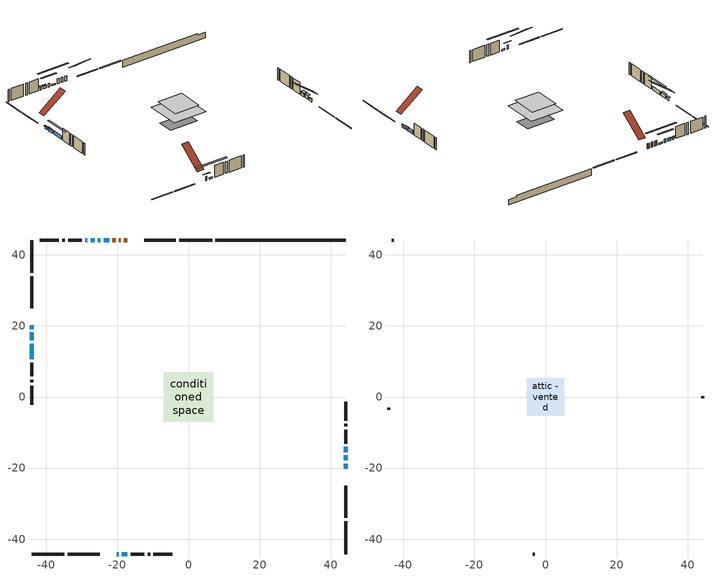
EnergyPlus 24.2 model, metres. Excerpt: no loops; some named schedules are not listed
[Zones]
conditioned space
 floor outside (Floor1 construction): -2.57,-2.57 -2.57,2.57 2.57,2.57 2.57,-2.57 z0.53
 floor adiabatic (AdiabaticFloorConstruction): -6.92,-6.92 -6.92,6.92 6.92,6.92 6.92,-6.92 z2.97
 floor foundation (Slab1 construction): -5.87,-3.28 -5.87,3.28 5.87,3.28 5.87,-3.28 z-2.19
 wall outside (RimJoist1 construction): 6.66,44.17 -2.6,44.17 / -44.17,-44.17 -34.91,-44.17 / -44.17,44.17 -44.17,34.91 / 44.17,-44.17 44.17,-34.91 z0.53:0.83
 wall outside (RimJoist2 construction): -3.53,44.17 -12.49,44.17 / -33.98,-44.17 -25.02,-44.17 / -44.17,33.98 -44.17,25.02 / 44.17,-33.98 44.17,-25.02 z0.53:0.83
 wall outside (AdiabaticWallConstruction 1): -17.27,44.17 -18.19,44.17 / -19.11,44.17 -19.59,44.17 / -20.52,44.17 -21.43,44.17 z0.53:2.56
 wall outside (AdiabaticWallConstruction): -20.23,-44.17 -19.67,-44.17 z0.53:2.13; -44.17,20.23 -44.17,19.09 / 44.17,-20.23 44.17,-18.78 / -26.43,44.17 -27.57,44.17 / -28.5,44.17 -29.06,44.17 z0.53:1.67; -44.17,18.16 -44.17,15.95 / -24.79,44.17 -25.5,44.17 / -44.17,15.02 -44.17,10.6 / 44.17,-17.86 44.17,-16.41 z0.53:1.98; -22.36,44.17 -23.86,44.17 / -18.75,-44.17 -17.25,-44.17 z0.53:1.14; 44.17,-15.48 44.17,-14.03 z0.53:1.75
 wall outside (Wall1 construction): -29.99,44.17 -33.87,44.17 / -16.32,-44.17 -12.43,-44.17 / -44.17,9.67 -44.17,5.78 / 44.17,-13.1 44.17,-9.21 z0.53:5.41
 wall outside (Wall2 construction): -34.8,44.17 -35.52,44.17 / -11.5,-44.17 -10.79,-44.17 / -44.17,4.85 -44.17,4.14 / 44.17,-8.28 44.17,-7.57 z0.53:5.41
 wall outside (Wall3 construction): -36.44,44.17 -41.78,44.17 / -9.86,-44.17 -4.52,-44.17 / -44.17,3.21 -44.17,-2.12 / 44.17,-6.64 44.17,-1.31 z0.53:5.41
 wall foundation (FoundationWall1 construction): 7.59,44.17,-2.19 7.59,44.17,0.53 40.51,44.17,0.53 40.51,44.17,0.03 44.17,44.17,0.03 44.17,44.17,-2.19
 window (WindowConstruction 9): -20.23,-44.17 -19.68,-44.17 z0.53:2.13
 window (WindowConstruction 7): -44.17,20.23 -44.17,19.09 z0.53:1.67
 window (WindowConstruction 8): -44.17,18.16 -44.17,15.95 z0.53:1.98
 window (WindowConstruction 10): -22.36,44.17 -23.86,44.17 z0.53:1.14
 window (WindowConstruction 11): -18.75,-44.17 -17.25,-44.17 z0.53:1.14
 window (WindowConstruction): -24.79,44.17 -25.5,44.17 z0.53:1.98
 window (WindowConstruction 1): -44.17,15.02 -44.17,10.6 z0.53:1.98
 window (WindowConstruction 2): 44.17,-20.23 44.17,-18.79 z0.53:1.67
 window (WindowConstruction 3): 44.17,-17.86 44.17,-16.41 z0.53:1.98
 window (WindowConstruction 4): 44.17,-15.48 44.17,-14.03 z0.53:1.75
 window (WindowConstruction 5): -26.43,44.17 -27.57,44.17 z0.53:1.67
 window (WindowConstruction 6): -28.5,44.17 -29.06,44.17 z0.53:1.67
 door (Door): -17.27,44.17 -18.19,44.17 z0.53:2.56
 door (Door 1): -19.11,44.17 -19.59,44.17 z0.53:2.56
 door (Door 2): -20.52,44.17 -21.43,44.17 z0.53:2.56
 ceiling adiabatic (AdiabaticFloorConstruction): 6.92,-6.92 6.92,6.92 -6.92,6.92 -6.92,-6.92 z2.97
attic - vented
 floor to conditioned space (Floor2 construction Reversed): -5.24,-5.24 -5.24,5.24 5.24,5.24 5.24,-5.24 z5.41
 wall outside (Wall4 construction): -42.71,44.17 -43.24,44.17 / -3.59,-44.17 -3.06,-44.17 / -44.17,-3.05 -44.17,-3.58 / 44.17,-0.38 44.17,0.15 z0.53:5.41
 roof outside (Roof1 construction): -16.34,44.17,5.41 -16.34,34.8,12.43 -13.42,34.8,12.43 -13.42,44.17,5.41; -21.16,-44.17,5.41 -21.16,-34.8,12.43 -24.09,-34.8,12.43 -24.09,-44.17,5.41; -44.17,21.16,5.41 -34.8,21.16,12.43 -34.8,24.09,12.43 -44.17,24.09,5.41; 44.17,-21.16,5.41 34.8,-21.16,12.43 34.8,-24.09,12.43 44.17,-24.09,5.41
shading: -18.46,-44.17 -21.45,-44.17 -21.45,-44.47 -18.46,-44.47 z3.35; -44.17,18.94 -44.17,20.38 -44.78,20.38 -44.78,18.94 z1.82; -44.17,15.8 -44.17,18.31 -44.78,18.31 -44.78,15.8 z2.13; -29.96,44.17 -16.26,44.17 -16.26,44.78 -29.96,44.78 z7.24; -11.15,-44.17 -24.85,-44.17 -24.85,-44.78 -11.15,-44.78 z7.24; -28.55,44.17 -21.74,44.17 -21.74,44.78 -28.55,44.78 z5.03; -44.17,7.55 -44.17,18.07 -44.78,18.07 -44.78,7.55 z5.03; 44.17,-18.64 44.17,-20.38 44.32,-20.38 44.32,-18.64 z1.82; 44.17,-16.11 44.17,-18.16 45.08,-18.16 45.08,-16.11 z2.28; 44.17,-13.73 44.17,-15.78 45.39,-15.78 45.39,-13.73 z2.05; -27.72,44.17 -26.28,44.17 -26.28,44.78 -27.72,44.78 z1.82; -29.21,44.17 -28.35,44.17 -28.35,44.78 -29.21,44.78 z1.82
[Building]
Building 1: Terrain=Suburbs
[Site:Location]
Edmonton Intl AP_AB: Latitude {deg}=53.31; Longitude {deg}=-113.58; Time Zone {hr}=-7; Elevation {m}=723; Keep Site Location Information=Yes
[Site:GroundTemperature:Shallow]
-1.56185, -3.61833, -3.78302, -2.80711, 1.11059, 5.01004, 8.39065, 10.5322, 10.7141, 8.97234, 5.67794, 1.89811
[Site:WaterMainsTemperature]
Calculation Method=Schedule; Temperature Schedule=mains temperature schedule
[Material] Roughness=Rough; Thermal Absorptance=0.9
Name | Thickness {m} | Conductivity {W/m-K} | Density {kg/m3} | Specific Heat {J/kg-K} | Solar Absorptance | Visible Absorptance
asphalt or fiberglass shingles | 0.00635 | 0.162714 | 1121.4 | 1465.45 | 0.4 | 0.4
ceiling loosefill ins | 0.423333 | 0.0480833 | 16.02 | 1046.75 | 0.7 | 0.7
ceiling stud and cavity | 0.1397 | 0.486722 | 65.682 | 1177.47 | 0.7 | 0.7
concrete 4.0 in. | 0.1016 | 1.803125 | 2242.8 | 837.4 | 0.7 | 0.7
concrete 8.0 in. | 0.2032 | 1.803125 | 2242.8 | 837.4 | 0.7 | 0.7
door material | 0.04445 | 0.0451087 | 512.64 | 1214.23 | 0.7 | 0.7
door material 1 | 0.04445 | 0.053851 | 512.64 | 1214.23 | 0.7 | 0.7
exterior vertical ins | 0.0460229 | 0.029427 | 32.04 | 1214.23 | 0.7 | 0.7
floor covering | 0.0127 | 0.0433444 | 54.468 | 1339.84 | 0.6 | 0.6
floor rigid ins | 0.103632 | 0.029427 | 32.04 | 1214.23 | 0.7 | 0.7
floor rigid ins 1; wall rigid ins 1 | 0.512978 | 0.029427 | 32.04 | 1214.23 | 0.7 | 0.7
floor stud and cavity | 0.1397 | 0.163854 | 92.3553 | 1139.71 | 0.7 | 0.7
floor stud and cavity 1 | 0.1397 | 1.75129 | 37.0049 | 1207.88 | 0.7 | 0.7
furniture material conditioned space 1 | 0.1524 | 0.115458 | 640.8 | 1214.23 | 0.6 | 0.6
gypsum board | 0.0127 | 0.160291 | 801 | 837.4 | 0.6 | 0.6
gypsum board 1 | 0.0127 | 0.160291 | 801 | 837.4 | 0.7 | 0.7
osb sheathing 0.5 in. | 0.0127 | 0.115458 | 512.64 | 1214.23 | 0.7 | 0.7
osb sheathing 0.75 in. | 0.01905 | 0.115458 | 512.64 | 1214.23 | 0.7 | 0.7
osb sheathing 2.0 in. | 0.0508 | 0.115458 | 512.64 | 1214.23 | 0.7 | 0.7
rim joist rigid ins; wall rigid ins | 0.051816 | 0.029427 | 32.04 | 1214.23 | 0.7 | 0.7
rim joist stud and cavity | 0.0508 | 0.0451784 | 125.044 | 1163.47 | 0.6 | 0.6
rim joist stud and cavity 1 | 0.0508 | 0.0407728 | 125.044 | 1163.47 | 0.6 | 0.6
wall stud and cavity | 0.1397 | 0.161917 | 139.0536 | 1170.24 | 0.7 | 0.7
wall stud and cavity 1 | 0.1397 | 0.195417 | 139.0536 | 1170.24 | 0.7 | 0.7
wall stud and cavity 2 | 0.1397 | 0.178291 | 139.0536 | 1170.24 | 0.7 | 0.7
wall stud and cavity 3 | 0.0889 | 6.9971 | 50.32683 | 1063.81 | 0.6 | 0.6
wall stud and cavity 4 | 0.0889 | 0.380278 | 52.3479 | 1209.89 | 0.7 | 0.7
wall stud and cavity 5 | 0.0889 | 0.391764 | 83.0341 | 1211.67 | 0.7 | 0.7
wood siding | 0.0254 | 0.102417 | 544.68 | 1172.36 | 0.4 | 0.4
wood siding 1 | 0.00254 | 0.102417 | 544.68 | 1172.36 | 0.4 | 0.4
wood siding 2; wood siding 3; wood siding 4 | 0.0254 | 0.102417 | 544.68 | 1172.36 | 0.7 | 0.7
[WindowMaterial:SimpleGlazingSystem]
Name | U-Factor {W/m2-K} | Solar Heat Gain Coefficient
WindowMaterial | 2.2536 | 0.5
WindowMaterial 1 | 2.07474 | 0.65
WindowMaterial 2 | 2.33763 | 0.57
WindowMaterial 3 | 2.302429 | 0.58
WindowMaterial 4 | 2.2042 | 0.54
WindowMaterial 5 | 2.23543 | 0.52
WindowMaterial 6 | 2.30697 | 0.44
WindowMaterial 7 | 2.1054 | 0.62
WindowMaterial 8 | 2.14117 | 0.58
WindowMaterial 9 | 2.27063 | 0.48
[Construction]
AdiabaticFloorConstruction: floor stud and cavity 1, floor rigid ins 1, osb sheathing 0.75 in., floor covering
AdiabaticWallConstruction: wood siding 3, wall rigid ins 1, wall stud and cavity 4, gypsum board
AdiabaticWallConstruction 1: wood siding 4, wall rigid ins 1, wall stud and cavity 4, gypsum board
Door; Door 2: door material
Door 1: door material 1
Floor1 construction: floor stud and cavity, floor rigid ins, osb sheathing 0.75 in., floor covering
Floor2 construction Reversed: gypsum board, ceiling stud and cavity, ceiling loosefill ins
FoundationWall1 construction: concrete 8.0 in., gypsum board 1
furniture construction conditioned space 1: furniture material conditioned space 1
PartitionWallConstruction: gypsum board, wall stud and cavity 5, gypsum board
RimJoist1 construction: wood siding 2, osb sheathing 2.0 in., rim joist stud and cavity
RimJoist2 construction: wood siding 2, rim joist rigid ins, osb sheathing 2.0 in., rim joist stud and cavity 1
Roof1 construction: asphalt or fiberglass shingles
Slab1 construction: concrete 4.0 in.
Wall1 construction: wood siding, wall rigid ins, osb sheathing 0.5 in., wall stud and cavity, gypsum board
Wall2 construction: wood siding, wall rigid ins, osb sheathing 0.5 in., wall stud and cavity 1, gypsum board
Wall3 construction: wood siding, wall rigid ins, osb sheathing 0.5 in., wall stud and cavity 2, gypsum board
Wall4 construction: wood siding 1, wall stud and cavity 3
WindowConstruction: WindowMaterial
WindowConstruction 1; WindowConstruction 8: WindowMaterial 1
WindowConstruction 10; WindowConstruction 11: WindowMaterial 9
WindowConstruction 2: WindowMaterial 2
WindowConstruction 3: WindowMaterial 3
WindowConstruction 4: WindowMaterial 4
WindowConstruction 5: WindowMaterial 5
WindowConstruction 6: WindowMaterial 6
WindowConstruction 7: WindowMaterial 7
WindowConstruction 9: WindowMaterial 8
[Zone] Multiplier=1; Part of Total Floor Area=Yes
Name | Volume {m3}
attic - vented | 114.929
conditioned space | 766.4
[Space]
Name | Zone | Volume {m3}
attic - vented 1 | attic - vented | 114.929
conditioned space 1 | conditioned space | 766.4
[ZoneInfiltration:EffectiveLeakageArea]
infil attic - vented 1: Zone or Space=attic - vented 1; Schedule=Always On Discrete; Effective Air Leakage Area {cm2}=3816.35; Stack Coefficient=0.000827746; Wind Coefficient=1.94388e-05
[ZoneMixing]
whole house fan mix: Zone or Space=attic - vented; Schedule=Always On Continuous; Design Flow Rate Calculation Method=Flow/Zone; Design Flow Rate {m3/s}=0; Source Zone or Space=conditioned space
[SurfaceProperty:ExposedFoundationPerimeter]
Slab1: Exposed Perimeter Calculation Method=TotalExposedPerimeter; Total Exposed Perimeter {m}=36.577
[InternalMass] Zone or ZoneList=conditioned space; Space or SpaceList=conditioned space 1
Name | Construction | Surface Area {m2}
furniture mass conditioned space 1 | furniture construction conditioned space 1 | 117.96
partition wall mass | PartitionWallConstruction | 294.9
[Lights]
interior lighting: Zone or ZoneList or Space or SpaceList=conditioned space 1; Schedule=interior lighting schedule; Design Level Calculation Method=LightingLevel; Lighting Level {W}=343.2; Return Air Fraction=0; Fraction Radiant=0.6; Fraction Visible=0.2; Fraction Replaceable=1
[People]
occupants: Zone or ZoneList or Space or SpaceList=conditioned space 1; Number of People Schedule=occupants schedule; Number of People Calculation Method=People; Number of People=3; Fraction Radiant=0.314171; Sensible Heat Fraction=0.56303; Activity Level Schedule=occupants activity schedule; Carbon Dioxide Generation Rate {m3/s-W}=0; Enable ASHRAE 55 Comfort Warnings=No; Mean Radiant Temperature Calculation Type=EnclosureAveraged
[ElectricEquipment] Zone or ZoneList or Space or SpaceList=conditioned space 1; Design Level Calculation Method=EquipmentLevel
Name | Schedule | Design Level {W} | Fraction Latent | Fraction Radiant | Fraction Lost
clothes dryer | clothes dryer schedule | 140.772 | 0.015 | 0.081 | 0.85
clothes washer | clothes washer schedule | 32.1985 | 0.03 | 0.162 | 0.7
cooking range | cooking range schedule | 215.147 | 0.08 | 0.432 | 0.2
dishwasher | dishwasher schedule | 66.8632 | 0.3 | 0.18 | 0.4
fridge | fridge schedule | 72.9452 | 0 | 0.6 | 0
mech vent bath fan 0 | mech vent bath fan 0 schedule | 50.2 | 0 | 0 | 1
mech vent bath fan 1 | mech vent bath fan 1 schedule | 50.2 | 0 | 0 | 1
mech vent bath fan 2 | mech vent bath fan 2 schedule | 50.2 | 0 | 0 | 1
mech vent house fan | mech vent house fan schedule | 0 | 0 | 0 | 1
mech vent house fan cfis | mech vent house fan cfis schedule | 0 | 0 | 0 | 0
mech vent range fan 0 | mech vent range fan 0 schedule | 57 | 0 | 0 | 1
misc plug loads | misc plug loads schedule | 494.7 | 0.045 | 0.513 | 0.1
whole house fan | Always On Discrete | 0 | 0 | 0 | 1
[OtherEquipment] Zone or ZoneList or Space or SpaceList=conditioned space 1; Design Level Calculation Method=EquipmentLevel
Name | Fuel Type | Schedule | Design Level {W} | Fraction Latent | Fraction Radiant | Fraction Lost
clothes dryer 1 | Electricity | clothes dryer schedule | 0 | 0.015 | 0.081 | 0.85
cooking range 1 | Electricity | cooking range schedule | 0 | 0.08 | 0.432 | 0.2
general water use latent | None | general water use schedule | 62.594 | 1 | 0 | 0
general water use sensible | None | general water use schedule | -61.6891 | 0 | 0.6 | 0
mech vent house fan latent load | None | Always On Discrete | 0 | 1 | 0 | 0
mech vent house fan sensible load | None | Always On Discrete | 0 | 0 | 0 | 0
water heater energy adjustment1 | NaturalGas | Always On Discrete | 0.01 | 0 | 0 | 1
[ZoneInfiltration:DesignFlowRate] Zone or ZoneList or Space or SpaceList=conditioned space 1; Schedule=Always On Discrete; Design Flow Rate Calculation Method=Flow/Zone; Design Flow Rate {m3/s}=0
infil flow; natural vent flow; whole house fan flow
[Foundation:Kiva]
Foundation Kiva 1: Initial Indoor Air Temperature {C}=18; Wall Height Above Grade {m}=0.530017; Wall Depth Below Slab {m}=0.2032; Custom Block Material Name 1=exterior vertical ins; Custom Block Depth 1 {m}=2.72; Custom Block X Position 1 {m}=0.2159; Custom Block Z Position 1 {m}=0
[Foundation:Kiva:Settings]
Soil Conductivity {W/m-K}=0.849921; Soil Density {kg/m3}=1842.3; Soil Specific Heat {J/kg-K}=418.7; Ground Solar Absorptivity=0.9; Ground Thermal Absorptivity=0.9; Ground Surface Roughness {m}=0.03; Far-Field Width {m}=40; Deep-Ground Boundary Condition=ZeroFlux; Deep-Ground Depth {m}=40; Minimum Cell Dimension {m}=0.2; Maximum Cell Growth Coefficient=3; Simulation Timestep=Timestep
[Exterior:Lights]
exterior lighting: Schedule=exterior lighting schedule; Design Level {W}=75.6
[Schedule:Constant]
Name | Hourly Value
Always On Continuous; mech vent house fan schedule; mech vent house fan cfis schedule; Always On Discrete | 1
occupants activity schedule | 117.228
fridge schedule | 0
[Schedule:Week:Daily]
interior lighting schedule Week Rule - Jan1-Jan27: interior lighting schedule day, interior lighting schedule day, interior lighting schedule day, interior lighting schedule day, interior lighting schedule day, interior lighting schedule day, interior lighting schedule day, interior lighting schedule default day, interior lighting schedule default day, interior lighting schedule default day, interior lighting schedule default day, interior lighting schedule default day
interior lighting schedule Week Rule - Jan28-Feb3: interior lighting schedule day, interior lighting schedule day, interior lighting schedule day, interior lighting schedule day, interior lighting schedule day 1, interior lighting schedule day 1, interior lighting schedule day 1, interior lighting schedule default day, interior lighting schedule default day, interior lighting schedule default day, interior lighting schedule default day, interior lighting schedule default day
interior lighting schedule Week Rule - Feb4-Feb24: interior lighting schedule day 1, interior lighting schedule day 1, interior lighting schedule day 1, interior lighting schedule day 1, interior lighting schedule day 1, interior lighting schedule day 1, interior lighting schedule day 1, interior lighting schedule default day, interior lighting schedule default day, interior lighting schedule default day, interior lighting schedule default day, interior lighting schedule default day
interior lighting schedule Week Rule - Feb25-Mar3: interior lighting schedule day 1, interior lighting schedule day 1, interior lighting schedule day 1, interior lighting schedule day 1, interior lighting schedule day 2, interior lighting schedule day 2, interior lighting schedule day 2, interior lighting schedule default day, interior lighting schedule default day, interior lighting schedule default day, interior lighting schedule default day, interior lighting schedule default day
interior lighting schedule Week Rule - Mar4-Mar31: interior lighting schedule day 2, interior lighting schedule day 2, interior lighting schedule day 2, interior lighting schedule day 2, interior lighting schedule day 2, interior lighting schedule day 2, interior lighting schedule day 2, interior lighting schedule default day, interior lighting schedule default day, interior lighting schedule default day, interior lighting schedule default day, interior lighting schedule default day
interior lighting schedule Week Rule - Apr1-Apr28: interior lighting schedule day 3, interior lighting schedule day 3, interior lighting schedule day 3, interior lighting schedule day 3, interior lighting schedule day 3, interior lighting schedule day 3, interior lighting schedule day 3, interior lighting schedule default day, interior lighting schedule default day, interior lighting schedule default day, interior lighting schedule default day, interior lighting schedule default day
interior lighting schedule Week Rule - Apr29-May5: interior lighting schedule day 3, interior lighting schedule day 3, interior lighting schedule day 4, interior lighting schedule day 4, interior lighting schedule day 4, interior lighting schedule day 4, interior lighting schedule day 4, interior lighting schedule default day, interior lighting schedule default day, interior lighting schedule default day, interior lighting schedule default day, interior lighting schedule default day
interior lighting schedule Week Rule - May6-May26: interior lighting schedule day 4, interior lighting schedule day 4, interior lighting schedule day 4, interior lighting schedule day 4, interior lighting schedule day 4, interior lighting schedule day 4, interior lighting schedule day 4, interior lighting schedule default day, interior lighting schedule default day, interior lighting schedule default day, interior lighting schedule default day, interior lighting schedule default day
interior lighting schedule Week Rule - May27-Jun2: interior lighting schedule day 4, interior lighting schedule day 4, interior lighting schedule day 4, interior lighting schedule day 4, interior lighting schedule day 4, interior lighting schedule day 5, interior lighting schedule day 5, interior lighting schedule default day, interior lighting schedule default day, interior lighting schedule default day, interior lighting schedule default day, interior lighting schedule default day
interior lighting schedule Week Rule - Jun3-Jun30: interior lighting schedule day 5, interior lighting schedule day 5, interior lighting schedule day 5, interior lighting schedule day 5, interior lighting schedule day 5, interior lighting schedule day 5, interior lighting schedule day 5, interior lighting schedule default day, interior lighting schedule default day, interior lighting schedule default day, interior lighting schedule default day, interior lighting schedule default day
interior lighting schedule Week Rule - Jul1-Jul28: interior lighting schedule day 6, interior lighting schedule day 6, interior lighting schedule day 6, interior lighting schedule day 6, interior lighting schedule day 6, interior lighting schedule day 6, interior lighting schedule day 6, interior lighting schedule default day, interior lighting schedule default day, interior lighting schedule default day, interior lighting schedule default day, interior lighting schedule default day
interior lighting schedule Week Rule - Jul29-Aug4: interior lighting schedule day 6, interior lighting schedule day 6, interior lighting schedule day 6, interior lighting schedule day 7, interior lighting schedule day 7, interior lighting schedule day 7, interior lighting schedule day 7, interior lighting schedule default day, interior lighting schedule default day, interior lighting schedule default day, interior lighting schedule default day, interior lighting schedule default day
interior lighting schedule Week Rule - Aug5-Aug25: interior lighting schedule day 7, interior lighting schedule day 7, interior lighting schedule day 7, interior lighting schedule day 7, interior lighting schedule day 7, interior lighting schedule day 7, interior lighting schedule day 7, interior lighting schedule default day, interior lighting schedule default day, interior lighting schedule default day, interior lighting schedule default day, interior lighting schedule default day
interior lighting schedule Week Rule - Aug26-Sep1: interior lighting schedule day 7, interior lighting schedule day 7, interior lighting schedule day 7, interior lighting schedule day 7, interior lighting schedule day 7, interior lighting schedule day 7, interior lighting schedule day 8, interior lighting schedule default day, interior lighting schedule default day, interior lighting schedule default day, interior lighting schedule default day, interior lighting schedule default day
interior lighting schedule Week Rule - Sep2-Sep29: interior lighting schedule day 8, interior lighting schedule day 8, interior lighting schedule day 8, interior lighting schedule day 8, interior lighting schedule day 8, interior lighting schedule day 8, interior lighting schedule day 8, interior lighting schedule default day, interior lighting schedule default day, interior lighting schedule default day, interior lighting schedule default day, interior lighting schedule default day
interior lighting schedule Week Rule - Sep30-Oct6: interior lighting schedule day 8, interior lighting schedule day 9, interior lighting schedule day 9, interior lighting schedule day 9, interior lighting schedule day 9, interior lighting schedule day 9, interior lighting schedule day 9, interior lighting schedule default day, interior lighting schedule default day, interior lighting schedule default day, interior lighting schedule default day, interior lighting schedule default day
interior lighting schedule Week Rule - Oct7-Oct27: interior lighting schedule day 9, interior lighting schedule day 9, interior lighting schedule day 9, interior lighting schedule day 9, interior lighting schedule day 9, interior lighting schedule day 9, interior lighting schedule day 9, interior lighting schedule default day, interior lighting schedule default day, interior lighting schedule default day, interior lighting schedule default day, interior lighting schedule default day
interior lighting schedule Week Rule - Oct28-Nov3: interior lighting schedule day 9, interior lighting schedule day 9, interior lighting schedule day 9, interior lighting schedule day 9, interior lighting schedule day 10, interior lighting schedule day 10, interior lighting schedule day 10, interior lighting schedule default day, interior lighting schedule default day, interior lighting schedule default day, interior lighting schedule default day, interior lighting schedule default day
interior lighting schedule Week Rule - Nov4-Nov24: interior lighting schedule day 10, interior lighting schedule day 10, interior lighting schedule day 10, interior lighting schedule day 10, interior lighting schedule day 10, interior lighting schedule day 10, interior lighting schedule day 10, interior lighting schedule default day, interior lighting schedule default day, interior lighting schedule default day, interior lighting schedule default day, interior lighting schedule default day
interior lighting schedule Week Rule - Nov25-Dec1: interior lighting schedule day 10, interior lighting schedule day 10, interior lighting schedule day 10, interior lighting schedule day 10, interior lighting schedule day 10, interior lighting schedule day 10, interior lighting schedule day 11, interior lighting schedule default day, interior lighting schedule default day, interior lighting schedule default day, interior lighting schedule default day, interior lighting schedule default day
interior lighting schedule Week Rule - Dec2-Dec31: interior lighting schedule day 11, interior lighting schedule day 11, interior lighting schedule day 11, interior lighting schedule day 11, interior lighting schedule day 11, interior lighting schedule day 11, interior lighting schedule day 11, interior lighting schedule default day, interior lighting schedule default day, interior lighting schedule default day, interior lighting schedule default day, interior lighting schedule default day
occupants schedule Week Rule - Jan1-Dec31: occupants schedule day, occupants schedule day, occupants schedule day, occupants schedule day, occupants schedule day, occupants schedule day, occupants schedule day, occupants schedule default day, occupants schedule default day, occupants schedule default day, occupants schedule default day, occupants schedule default day
clothes dryer schedule Week Rule - Jan1-Dec31: clothes dryer schedule day, clothes dryer schedule day, clothes dryer schedule day, clothes dryer schedule day, clothes dryer schedule day, clothes dryer schedule day, clothes dryer schedule day, clothes dryer schedule default day, clothes dryer schedule default day, clothes dryer schedule default day, clothes dryer schedule default day, clothes dryer schedule default day
clothes washer schedule Week Rule - Jan1-Dec31: clothes washer schedule day, clothes washer schedule day, clothes washer schedule day, clothes washer schedule day, clothes washer schedule day, clothes washer schedule day, clothes washer schedule day, clothes washer schedule default day, clothes washer schedule default day, clothes washer schedule default day, clothes washer schedule default day, clothes washer schedule default day
cooking range schedule Week Rule - Jan1-Dec31: cooking range schedule day, cooking range schedule day, cooking range schedule day, cooking range schedule day, cooking range schedule day, cooking range schedule day, cooking range schedule day, cooking range schedule default day, cooking range schedule default day, cooking range schedule default day, cooking range schedule default day, cooking range schedule default day
dishwasher schedule Week Rule - Jan1-Dec31: dishwasher schedule day, dishwasher schedule day, dishwasher schedule day, dishwasher schedule day, dishwasher schedule day, dishwasher schedule day, dishwasher schedule day, dishwasher schedule default day, dishwasher schedule default day, dishwasher schedule default day, dishwasher schedule default day, dishwasher schedule default day
mech vent bath fan 0 schedule Week Rule - Jan1-Dec31: mech vent bath fan 0 schedule day, mech vent bath fan 0 schedule day, mech vent bath fan 0 schedule day, mech vent bath fan 0 schedule day, mech vent bath fan 0 schedule day, mech vent bath fan 0 schedule day, mech vent bath fan 0 schedule day, mech vent bath fan 0 schedule default day, mech vent bath fan 0 schedule default day, mech vent bath fan 0 schedule default day, mech vent bath fan 0 schedule default day, mech vent bath fan 0 schedule default day
mech vent bath fan 1 schedule Week Rule - Jan1-Dec31: mech vent bath fan 1 schedule day, mech vent bath fan 1 schedule day, mech vent bath fan 1 schedule day, mech vent bath fan 1 schedule day, mech vent bath fan 1 schedule day, mech vent bath fan 1 schedule day, mech vent bath fan 1 schedule day, mech vent bath fan 1 schedule default day, mech vent bath fan 1 schedule default day, mech vent bath fan 1 schedule default day, mech vent bath fan 1 schedule default day, mech vent bath fan 1 schedule default day
mech vent bath fan 2 schedule Week Rule - Jan1-Dec31: mech vent bath fan 2 schedule day, mech vent bath fan 2 schedule day, mech vent bath fan 2 schedule day, mech vent bath fan 2 schedule day, mech vent bath fan 2 schedule day, mech vent bath fan 2 schedule day, mech vent bath fan 2 schedule day, mech vent bath fan 2 schedule default day, mech vent bath fan 2 schedule default day, mech vent bath fan 2 schedule default day, mech vent bath fan 2 schedule default day, mech vent bath fan 2 schedule default day
mech vent range fan 0 schedule Week Rule - Jan1-Dec31: mech vent range fan 0 schedule day, mech vent range fan 0 schedule day, mech vent range fan 0 schedule day, mech vent range fan 0 schedule day, mech vent range fan 0 schedule day, mech vent range fan 0 schedule day, mech vent range fan 0 schedule day, mech vent range fan 0 schedule default day, mech vent range fan 0 schedule default day, mech vent range fan 0 schedule default day, mech vent range fan 0 schedule default day, mech vent range fan 0 schedule default day
misc plug loads schedule Week Rule - Jan1-Dec31: misc plug loads schedule day, misc plug loads schedule day, misc plug loads schedule day, misc plug loads schedule day, misc plug loads schedule day, misc plug loads schedule day, misc plug loads schedule day, misc plug loads schedule default day, misc plug loads schedule default day, misc plug loads schedule default day, misc plug loads schedule default day, misc plug loads schedule default day
general water use schedule Week Rule - Jan1-Dec31: general water use schedule day, general water use schedule day, general water use schedule day, general water use schedule day, general water use schedule day, general water use schedule day, general water use schedule day, general water use schedule default day, general water use schedule default day, general water use schedule default day, general water use schedule default day, general water use schedule default day
exterior lighting schedule Week Rule - Jan1-Jan27: exterior lighting schedule day, exterior lighting schedule day, exterior lighting schedule day, exterior lighting schedule day, exterior lighting schedule day, exterior lighting schedule day, exterior lighting schedule day, exterior lighting schedule default day, exterior lighting schedule default day, exterior lighting schedule default day, exterior lighting schedule default day, exterior lighting schedule default day
exterior lighting schedule Week Rule - Jan28-Feb3: exterior lighting schedule day, exterior lighting schedule day, exterior lighting schedule day, exterior lighting schedule day, exterior lighting schedule day 1, exterior lighting schedule day 1, exterior lighting schedule day 1, exterior lighting schedule default day, exterior lighting schedule default day, exterior lighting schedule default day, exterior lighting schedule default day, exterior lighting schedule default day
exterior lighting schedule Week Rule - Feb4-Feb24: exterior lighting schedule day 1, exterior lighting schedule day 1, exterior lighting schedule day 1, exterior lighting schedule day 1, exterior lighting schedule day 1, exterior lighting schedule day 1, exterior lighting schedule day 1, exterior lighting schedule default day, exterior lighting schedule default day, exterior lighting schedule default day, exterior lighting schedule default day, exterior lighting schedule default day
exterior lighting schedule Week Rule - Feb25-Mar3: exterior lighting schedule day 1, exterior lighting schedule day 1, exterior lighting schedule day 1, exterior lighting schedule day 1, exterior lighting schedule day 2, exterior lighting schedule day 2, exterior lighting schedule day 2, exterior lighting schedule default day, exterior lighting schedule default day, exterior lighting schedule default day, exterior lighting schedule default day, exterior lighting schedule default day
exterior lighting schedule Week Rule - Mar4-Mar31: exterior lighting schedule day 2, exterior lighting schedule day 2, exterior lighting schedule day 2, exterior lighting schedule day 2, exterior lighting schedule day 2, exterior lighting schedule day 2, exterior lighting schedule day 2, exterior lighting schedule default day, exterior lighting schedule default day, exterior lighting schedule default day, exterior lighting schedule default day, exterior lighting schedule default day
exterior lighting schedule Week Rule - Apr1-Apr28: exterior lighting schedule day 3, exterior lighting schedule day 3, exterior lighting schedule day 3, exterior lighting schedule day 3, exterior lighting schedule day 3, exterior lighting schedule day 3, exterior lighting schedule day 3, exterior lighting schedule default day, exterior lighting schedule default day, exterior lighting schedule default day, exterior lighting schedule default day, exterior lighting schedule default day
exterior lighting schedule Week Rule - Apr29-May5: exterior lighting schedule day 3, exterior lighting schedule day 3, exterior lighting schedule day 4, exterior lighting schedule day 4, exterior lighting schedule day 4, exterior lighting schedule day 4, exterior lighting schedule day 4, exterior lighting schedule default day, exterior lighting schedule default day, exterior lighting schedule default day, exterior lighting schedule default day, exterior lighting schedule default day
exterior lighting schedule Week Rule - May6-May26: exterior lighting schedule day 4, exterior lighting schedule day 4, exterior lighting schedule day 4, exterior lighting schedule day 4, exterior lighting schedule day 4, exterior lighting schedule day 4, exterior lighting schedule day 4, exterior lighting schedule default day, exterior lighting schedule default day, exterior lighting schedule default day, exterior lighting schedule default day, exterior lighting schedule default day
exterior lighting schedule Week Rule - May27-Jun2: exterior lighting schedule day 4, exterior lighting schedule day 4, exterior lighting schedule day 4, exterior lighting schedule day 4, exterior lighting schedule day 4, exterior lighting schedule day 5, exterior lighting schedule day 5, exterior lighting schedule default day, exterior lighting schedule default day, exterior lighting schedule default day, exterior lighting schedule default day, exterior lighting schedule default day
exterior lighting schedule Week Rule - Jun3-Jun30: exterior lighting schedule day 5, exterior lighting schedule day 5, exterior lighting schedule day 5, exterior lighting schedule day 5, exterior lighting schedule day 5, exterior lighting schedule day 5, exterior lighting schedule day 5, exterior lighting schedule default day, exterior lighting schedule default day, exterior lighting schedule default day, exterior lighting schedule default day, exterior lighting schedule default day
[Schedule:Year]
interior lighting schedule: interior lighting schedule Week Rule - Jan1-Jan27, 1, 1, 1, 27, interior lighting schedule Week Rule - Jan28-Feb3, 1, 28, 2, 3, interior lighting schedule Week Rule - Feb4-Feb24, 2, 4, 2, 24, interior lighting schedule Week Rule - Feb25-Mar3, 2, 25, 3, 3, interior lighting schedule Week Rule - Mar4-Mar31, 3, 4, 3, 31, interior lighting schedule Week Rule - Apr1-Apr28, 4, 1, 4, 28, interior lighting schedule Week Rule - Apr29-May5, 4, 29, 5, 5, interior lighting schedule Week Rule - May6-May26, 5, 6, 5, 26, interior lighting schedule Week Rule - May27-Jun2, 5, 27, 6, 2, interior lighting schedule Week Rule - Jun3-Jun30, 6, 3, 6, 30, interior lighting schedule Week Rule - Jul1-Jul28, 7, 1, 7, 28, interior lighting schedule Week Rule - Jul29-Aug4, 7, 29, 8, 4, interior lighting schedule Week Rule - Aug5-Aug25, 8, 5, 8, 25, interior lighting schedule Week Rule - Aug26-Sep1, 8, 26, 9, 1, interior lighting schedule Week Rule - Sep2-Sep29, 9, 2, 9, 29, interior lighting schedule Week Rule - Sep30-Oct6, 9, 30, 10, 6, interior lighting schedule Week Rule - Oct7-Oct27, 10, 7, 10, 27, interior lighting schedule Week Rule - Oct28-Nov3, 10, 28, 11, 3, interior lighting schedule Week Rule - Nov4-Nov24, 11, 4, 11, 24, interior lighting schedule Week Rule - Nov25-Dec1, 11, 25, 12, 1, interior lighting schedule Week Rule - Dec2-Dec31, 12, 2, 12, 31
occupants schedule: occupants schedule Week Rule - Jan1-Dec31, 1, 1, 12, 31
clothes dryer schedule: clothes dryer schedule Week Rule - Jan1-Dec31, 1, 1, 12, 31
clothes washer schedule: clothes washer schedule Week Rule - Jan1-Dec31, 1, 1, 12, 31
cooking range schedule: cooking range schedule Week Rule - Jan1-Dec31, 1, 1, 12, 31
dishwasher schedule: dishwasher schedule Week Rule - Jan1-Dec31, 1, 1, 12, 31
mech vent bath fan 0 schedule: mech vent bath fan 0 schedule Week Rule - Jan1-Dec31, 1, 1, 12, 31
mech vent bath fan 1 schedule: mech vent bath fan 1 schedule Week Rule - Jan1-Dec31, 1, 1, 12, 31
mech vent bath fan 2 schedule: mech vent bath fan 2 schedule Week Rule - Jan1-Dec31, 1, 1, 12, 31
mech vent range fan 0 schedule: mech vent range fan 0 schedule Week Rule - Jan1-Dec31, 1, 1, 12, 31
misc plug loads schedule: misc plug loads schedule Week Rule - Jan1-Dec31, 1, 1, 12, 31
general water use schedule: general water use schedule Week Rule - Jan1-Dec31, 1, 1, 12, 31
exterior lighting schedule: exterior lighting schedule Week Rule - Jan1-Jan27, 1, 1, 1, 27, exterior lighting schedule Week Rule - Jan28-Feb3, 1, 28, 2, 3, exterior lighting schedule Week Rule - Feb4-Feb24, 2, 4, 2, 24, exterior lighting schedule Week Rule - Feb25-Mar3, 2, 25, 3, 3, exterior lighting schedule Week Rule - Mar4-Mar31, 3, 4, 3, 31, exterior lighting schedule Week Rule - Apr1-Apr28, 4, 1, 4, 28, exterior lighting schedule Week Rule - Apr29-May5, 4, 29, 5, 5, exterior lighting schedule Week Rule - May6-May26, 5, 6, 5, 26, exterior lighting schedule Week Rule - May27-Jun2, 5, 27, 6, 2, exterior lighting schedule Week Rule - Jun3-Jun30, 6, 3, 6, 30, exterior lighting schedule Week Rule - Jul1-Jul28, 7, 1, 7, 28, exterior lighting schedule Week Rule - Jul29-Aug4, 7, 29, 8, 4, exterior lighting schedule Week Rule - Aug5-Aug25, 8, 5, 8, 25, exterior lighting schedule Week Rule - Aug26-Sep1, 8, 26, 9, 1, exterior lighting schedule Week Rule - Sep2-Sep29, 9, 2, 9, 29, exterior lighting schedule Week Rule - Sep30-Oct6, 9, 30, 10, 6, exterior lighting schedule Week Rule - Oct7-Oct27, 10, 7, 10, 27, exterior lighting schedule Week Rule - Oct28-Nov3, 10, 28, 11, 3, exterior lighting schedule Week Rule - Nov4-Nov24, 11, 4, 11, 24, exterior lighting schedule Week Rule - Nov25-Dec1, 11, 25, 12, 1, exterior lighting schedule Week Rule - Dec2-Dec31, 12, 2, 12, 31
[Schedule:Compact]
mains temperature schedule: Through: 01/01, For: AllDays, Until: 24:00, 3.97167, Through: 01/02, For: AllDays, Until: 24:00, 3.90778, Through: 01/03, For: AllDays, Until: 24:00, 3.84556, Through: 01/04, For: AllDays, Until: 24:00, 3.78389, Through: 01/05, For: AllDays, Until: 24:00, 3.72278, Through: 01/06, For: AllDays, Until: 24:00, 3.66278, Through: 01/07, For: AllDays, Until: 24:00, 3.60389, Through: 01/08, For: AllDays, Until: 24:00, 3.54556, Through: 01/09, For: AllDays, Until: 24:00, 3.48833, Through: 01/10, For: AllDays, Until: 24:00, 3.43167, Through: 01/11, For: AllDays, Until: 24:00, 3.37611, Through: 01/12, For: AllDays, Until: 24:00, 3.32167, Through: 01/13, For: AllDays, Until: 24:00, 3.26833, Through: 01/14, For: AllDays, Until: 24:00, 3.21556, Through: 01/15, For: AllDays, Until: 24:00, 3.16444, Through: 01/16, For: AllDays, Until: 24:00, 3.11389, Through: 01/17, For: AllDays, Until: 24:00, 3.06444, Through: 01/18, For: AllDays, Until: 24:00, 3.01611, Through: 01/19, For: AllDays, Until: 24:00, 2.96889, Through: 01/20, For: AllDays, Until: 24:00, 2.92278, Through: 01/21, For: AllDays, Until: 24:00, 2.87722, Through: 01/22, For: AllDays, Until: 24:00, 2.83333, Through: 01/23, For: AllDays, Until: 24:00, 2.79056, Through: 01/24, For: AllDays, Until: 24:00, 2.74889, Through: 01/25, For: AllDays, Until: 24:00, 2.70833, Through: 01/26, For: AllDays, Until: 24:00, 2.66889, Through: 01/27, For: AllDays, Until: 24:00, 2.63056, Through: 01/28, For: AllDays, Until: 24:00, 2.59333, Through: 01/29, For: AllDays, Until: 24:00, 2.55778, Through: 01/30, For: AllDays, Until: 24:00, 2.52278, Through: 01/31, For: AllDays, Until: 24:00, 2.48944, Through: 02/01, For: AllDays, Until: 24:00, 2.45722, Through: 02/02, For: AllDays, Until: 24:00, 2.42611, Through: 02/03, For: AllDays, Until: 24:00, 2.39667, Through: 02/04, For: AllDays, Until: 24:00, 2.36833, Through: 02/05, For: AllDays, Until: 24:00, 2.34111, Through: 02/06, For: AllDays, Until: 24:00, 2.315, Through: 02/07, For: AllDays, Until: 24:00, 2.29056, Through: 02/08, For: AllDays, Until: 24:00, 2.26722, Through: 02/09, For: AllDays, Until: 24:00, 2.245, Through: 02/10, For: AllDays, Until: 24:00, 2.22444, Through: 02/11, For: AllDays, Until: 24:00, 2.20444, Through: 02/12, For: AllDays, Until: 24:00, 2.18667, Through: 02/13, For: AllDays, Until: 24:00, 2.17, Through: 02/14, For: AllDays, Until: 24:00, 2.15444, Through: 02/15, For: AllDays, Until: 24:00, 2.14, Through: 02/16, For: AllDays, Until: 24:00, 2.12722, Through: 02/17, For: AllDays, Until: 24:00, 2.11556, Through: 02/18, For: AllDays, Until: 24:00, 2.10556, Through: 02/19, For: AllDays, Until: 24:00, 2.09667, Through: 02/20, For: AllDays, Until: 24:00, 2.08889, Through: 02/21, For: AllDays, Until: 24:00, 2.08278, Through: 02/22, For: AllDays, Until: 24:00, 2.07833, Through: 02/23, For: AllDays, Until: 24:00, 2.07444, Through: 02/24, For: AllDays, Until: 24:00, 2.07278, Through: 02/25, For: AllDays, Until: 24:00, 2.07167, Through: 02/26, For: AllDays, Until: 24:00, 2.07222, Through: 02/27, For: AllDays, Until: 24:00, 2.07444, Through: 02/28, For: AllDays, Until: 24:00, 2.07778, Through: 03/01, For: AllDays, Until: 24:00, 2.08222, Through: 03/02, For: AllDays, Until: 24:00, 2.08833, Through: 03/03, For: AllDays, Until: 24:00, 2.09556, Through: 03/04, For: AllDays, Until: 24:00, 2.10444, Through: 03/05, For: AllDays, Until: 24:00, 2.11444, Through: 03/06, For: AllDays, Until: 24:00, 2.12556, Through: 03/07, For: AllDays, Until: 24:00, 2.13833, Through: 03/08, For: AllDays, Until: 24:00, 2.15278, Through: 03/09, For: AllDays, Until: 24:00, 2.16778, Through: 03/10, For: AllDays, Until: 24:00, 2.18444, Through: 03/11, For: AllDays, Until: 24:00, 2.20278, Through: 03/12, For: AllDays, Until: 24:00, 2.22167, Through: 03/13, For: AllDays, Until: 24:00, 2.24278, Through: 03/14, For: AllDays, Until: 24:00, 2.26444, Through: 03/15, For: AllDays, Until: 24:00, 2.28778, Through: 03/16, For: AllDays, Until: 24:00, 2.31222, Through: 03/17, For: AllDays, Until: 24:00, 2.33778, Through: 03/18, For: AllDays, Until: 24:00, 2.365, Through: 03/19, For: AllDays, Until: 24:00, 2.39333, Through: 03/20, For: AllDays, Until: 24:00, 2.42278, Through: 03/21, For: AllDays, Until: 24:00, 2.45389, Through: 03/22, For: AllDays, Until: 24:00, 2.48611, Through: 03/23, For: AllDays, Until: 24:00, 2.51889, Through: 03/24, For: AllDays, Until: 24:00, 2.55389, Through: 03/25, For: AllDays, Until: 24:00, 2.58944, Through: 03/26, For: AllDays, Until: 24:00, 2.62611, Through: 03/27, For: AllDays, Until: 24:00, 2.66444, Through: 03/28, For: AllDays, Until: 24:00, 2.70389, Through: 03/29, For: AllDays, Until: 24:00, 2.74389, Through: 03/30, For: AllDays, Until: 24:00, 2.78556, Through: 03/31, For: AllDays, Until: 24:00, 2.82833, Through: 04/01, For: AllDays, Until: 24:00, 2.87222, Through: 04/02, For: AllDays, Until: 24:00, 2.91722, Through: 04/03, For: AllDays, Until: 24:00, 2.96333, Through: 04/04, For: AllDays, Until: 24:00, 3.01056, Through: 04/05, For: AllDays, Until: 24:00, 3.05889, Through: 04/06, For: AllDays, Until: 24:00, 3.10833, Through: 04/07, For: AllDays, Until: 24:00, 3.15833, Through: 04/08, For: AllDays, Until: 24:00, 3.21, Through: 04/09, For: AllDays, Until: 24:00, 3.26222, Through: 04/10, For: AllDays, Until: 24:00, 3.31556, Through: 04/11, For: AllDays, Until: 24:00, 3.37, Through: 04/12, For: AllDays, Until: 24:00, 3.42556, Through: 04/13, For: AllDays, Until: 24:00, 3.48167, Through: 04/14, For: AllDays, Until: 24:00, 3.53889, Through: 04/15, For: AllDays, Until: 24:00, 3.59722, Through: 04/16, For: AllDays, Until: 24:00, 3.65611, Through: 04/17, For: AllDays, Until: 24:00, 3.71611, Through: 04/18, For: AllDays, Until: 24:00, 3.77667, Through: 04/19, For: AllDays, Until: 24:00, 3.83833, Through: 04/20, For: AllDays, Until: 24:00, 3.90111, Through: 04/21, For: AllDays, Until: 24:00, 3.96444, Through: 04/22, For: AllDays, Until: 24:00, 4.02833, Through: 04/23, For: AllDays, Until: 24:00, 4.09333, Through: 04/24, For: AllDays, Until: 24:00, 4.15889, Through: 04/25, For: AllDays, Until: 24:00, 4.225, Through: 04/26, For: AllDays, Until: 24:00, 4.29222, Through: 04/27, For: AllDays, Until: 24:00, 4.36, Through: 04/28, For: AllDays, Until: 24:00, 4.42833, Through: 04/29, For: AllDays, Until: 24:00, 4.49722, Through: 04/30, For: AllDays, Until: 24:00, 4.56667, Through: 05/01, For: AllDays, Until: 24:00, 4.63722, Through: 05/02, For: AllDays, Until: 24:00, 4.70833, Through: 05/03, For: AllDays, Until: 24:00, 4.77944, Through: 05/04, For: AllDays, Until: 24:00, 4.85167, Through: 05/05, For: AllDays, Until: 24:00, 4.92389, Through: 05/06, For: AllDays, Until: 24:00, 4.99722, Through: 05/07, For: AllDays, Until: 24:00, 5.07056, Through: 05/08, For: AllDays, Until: 24:00, 5.145, Through: 05/09, For: AllDays, Until: 24:00, 5.21944, Through: 05/10, For: AllDays, Until: 24:00, 5.29389, Through: 05/11, For: AllDays, Until: 24:00, 5.36944, Through: 05/12, For: AllDays, Until: 24:00, 5.445, Through: 05/13, For: AllDays, Until: 24:00, 5.52111, Through: 05/14, For: AllDays, Until: 24:00, 5.59722, Through: 05/15, For: AllDays, Until: 24:00, 5.67389, Through: 05/16, For: AllDays, Until: 24:00, 5.75056, Through: 05/17, For: AllDays, Until: 24:00, 5.82778, Through: 05/18, For: AllDays, Until: 24:00, 5.90556, Through: 05/19, For: AllDays, Until: 24:00, 5.98278, Through: 05/20, For: AllDays, Until: 24:00, 6.06056, Through: 05/21, For: AllDays, Until: 24:00, 6.13889, Through: 05/22, For: AllDays, Until: 24:00, 6.21667, Through: 05/23, For: AllDays, Until: 24:00, 6.295, Through: 05/24, For: AllDays, Until: 24:00, 6.37333, Through: 05/25, For: AllDays, Until: 24:00, 6.45222, Through: 05/26, For: AllDays, Until: 24:00, 6.53056, Through: 05/27, For: AllDays, Until: 24:00, 6.60889, Through: 05/28, For: AllDays, Until: 24:00, 6.68778, Through: 05/29, For: AllDays, Until: 24:00, 6.76611, Through: 05/30, For: AllDays, Until: 24:00, 6.84444, Through: 05/31, For: AllDays, Until: 24:00, 6.92278, Through: 06/01, For: AllDays, Until: 24:00, 7.00111, Through: 06/02, For: AllDays, Until: 24:00, 7.07944, Through: 06/03, For: AllDays, Until: 24:00, 7.15778, Through: 06/04, For: AllDays, Until: 24:00, 7.23556, Through: 06/05, For: AllDays, Until: 24:00, 7.31333, Through: 06/06, For: AllDays, Until: 24:00, 7.39056, Through: 06/07, For: AllDays, Until: 24:00, 7.46833, Through: 06/08, For: AllDays, Until: 24:00, 7.545, Through: 06/09, For: AllDays, Until: 24:00, 7.62222, Through: 06/10, For: AllDays, Until: 24:00, 7.69833, Through: 06/11, For: AllDays, Until: 24:00, 7.775, Through: 06/12, For: AllDays, Until: 24:00, 7.85056, Through: 06/13, For: AllDays, Until: 24:00, 7.92611, Through: 06/14, For: AllDays, Until: 24:00, 8.00111, Through: 06/15, For: AllDays, Until: 24:00, 8.07611, Through: 06/16, For: AllDays, Until: 24:00, 8.15056, Through: 06/17, For: AllDays, Until: 24:00, 8.22389, Through: 06/18, For: AllDays, Until: 24:00, 8.29778, Through: 06/19, For: AllDays, Until: 24:00, 8.37056, Through: 06/20, For: AllDays, Until: 24:00, 8.44278, Through: 06/21, For: AllDays, Until: 24:00, 8.51444, Through: 06/22, For: AllDays, Until: 24:00, 8.58611, Through: 06/23, For: AllDays, Until: 24:00, 8.65667, Through: 06/24, For: AllDays, Until: 24:00, 8.72667, Through: 06/25, For: AllDays, Until: 24:00, 8.79611, Through: 06/26, For: AllDays, Until: 24:00, 8.865, Through: 06/27, For: AllDays, Until: 24:00, 8.93333, Through: 06/28, For: AllDays, Until: 24:00, 9.00056, Through: 06/29, For: AllDays, Until: 24:00, 9.06778, Through: 06/30, For: AllDays, Until: 24:00, 9.13333, Through: 07/01, For: AllDays, Until: 24:00, 9.19889, Through: 07/02, For: AllDays, Until: 24:00, 9.26333, Through: 07/03, For: AllDays, Until: 24:00, 9.32722, Through: 07/04, For: AllDays, Until: 24:00, 9.39056, Through: 07/05, For: AllDays, Until: 24:00, 9.45278, Through: 07/06, For: AllDays, Until: 24:00, 9.51389, Through: 07/07, For: AllDays, Until: 24:00, 9.57444, Through: 07/08, For: AllDays, Until: 24:00, 9.63389, Through: 07/09, For: AllDays, Until: 24:00, 9.69278, Through: 07/10, For: AllDays, Until: 24:00, 9.75056, Through: 07/11, For: AllDays, Until: 24:00, 9.80778, Through: 07/12, For: AllDays, Until: 24:00, 9.86333, Through: 07/13, For: AllDays, Until: 24:00, 9.91833, Through: 07/14, For: AllDays, Until: 24:00, 9.97278, Through: 07/15, For: AllDays, Until: 24:00, 10.0256, Through: 07/16, For: AllDays, Until: 24:00, 10.0778, Through: 07/17, For: AllDays, Until: 24:00, 10.1289, Through: 07/18, For: AllDays, Until: 24:00, 10.1789, Through: 07/19, For: AllDays, Until: 24:00, 10.2278, Through: 07/20, For: AllDays, Until: 24:00, 10.2756, Through: 07/21, For: AllDays, Until: 24:00, 10.3222, Through: 07/22, For: AllDays, Until: 24:00, 10.3683, Through: 07/23, For: AllDays, Until: 24:00, 10.4128, Through: 07/24, For: AllDays, Until: 24:00, 10.4561, Through: 07/25, For: AllDays, Until: 24:00, 10.4989, Through: 07/26, For: AllDays, Until: 24:00, 10.54, Through: 07/27, For: AllDays, Until: 24:00, 10.58, Through: 07/28, For: AllDays, Until: 24:00, 10.6189, Through: 07/29, For: AllDays, Until: 24:00, 10.6567, Through: 07/30, For: AllDays, Until: 24:00, 10.6928, Through: 07/31, For: AllDays, Until: 24:00, 10.7283, Through: 08/01, For: AllDays, Until: 24:00, 10.7622, Through: 08/02, For: AllDays, Until: 24:00, 10.7956, Through: 08/03, For: AllDays, Until: 24:00, 10.8272, Through: 08/04, For: AllDays, Until: 24:00, 10.8572, Through: 08/05, For: AllDays, Until: 24:00, 10.8867, Through: 08/06, For: AllDays, Until: 24:00, 10.9144, Through: 08/07, For: AllDays, Until: 24:00, 10.9411, Through: 08/08, For: AllDays, Until: 24:00, 10.9667, Through: 08/09, For: AllDays, Until: 24:00, 10.9906, Through: 08/10, For: AllDays, Until: 24:00, 11.0133, Through: 08/11, For: AllDays, Until: 24:00, 11.035, Through: 08/12, For: AllDays, Until: 24:00, 11.055, Through: 08/13, For: AllDays, Until: 24:00, 11.0739, Through: 08/14, For: AllDays, Until: 24:00, 11.0917, Through: 08/15, For: AllDays, Until: 24:00, 11.1078, Through: 08/16, For: AllDays, Until: 24:00, 11.1228, Through: 08/17, For: AllDays, Until: 24:00, 11.1361, Through: 08/18, For: AllDays, Until: 24:00, 11.1483, Through: 08/19, For: AllDays, Until: 24:00, 11.1594, Through: 08/20, For: AllDays, Until: 24:00, 11.1689, Through: 08/21, For: AllDays, Until: 24:00, 11.1772, Through: 08/22, For: AllDays, Until: 24:00, 11.1844, Through: 08/23, For: AllDays, Until: 24:00, 11.19, Through: 08/24, For: AllDays, Until: 24:00, 11.1939, Through: 08/25, For: AllDays, Until: 24:00, 11.1967, Through: 08/26, For: AllDays, Until: 24:00, 11.1983, Through: 08/27, For: AllDays, Until: 24:00, 11.1983, Through: 08/28, For: AllDays, Until: 24:00, 11.1972, Through: 08/29, For: AllDays, Until: 24:00, 11.195, Through: 08/30, For: AllDays, Until: 24:00, 11.1911, Through: 08/31, For: AllDays, Until: 24:00, 11.1856, Through: 09/01, For: AllDays, Until: 24:00, 11.1789, Through: 09/02, For: AllDays, Until: 24:00, 11.1711, Through: 09/03, For: AllDays, Until: 24:00, 11.1617, Through: 09/04, For: AllDays, Until: 24:00, 11.1511, Through: 09/05, For: AllDays, Until: 24:00, 11.1394, Through: 09/06, For: AllDays, Until: 24:00, 11.1261, Through: 09/07, For: AllDays, Until: 24:00, 11.1111, Through: 09/08, For: AllDays, Until: 24:00, 11.0956, Through: 09/09, For: AllDays, Until: 24:00, 11.0778, Through: 09/10, For: AllDays, Until: 24:00, 11.0594, Through: 09/11, For: AllDays, Until: 24:00, 11.0394, Through: 09/12, For: AllDays, Until: 24:00, 11.0183, Through: 09/13, For: AllDays, Until: 24:00, 10.9961, Through: 09/14, For: AllDays, Until: 24:00, 10.9722, Through: 09/15, For: AllDays, Until: 24:00, 10.9472, Through: 09/16, For: AllDays, Until: 24:00, 10.9206, Through: 09/17, For: AllDays, Until: 24:00, 10.8928, Through: 09/18, For: AllDays, Until: 24:00, 10.8639, Through: 09/19, For: AllDays, Until: 24:00, 10.8339, Through: 09/20, For: AllDays, Until: 24:00, 10.8028, Through: 09/21, For: AllDays, Until: 24:00, 10.77, Through: 09/22, For: AllDays, Until: 24:00, 10.7361, Through: 09/23, For: AllDays, Until: 24:00, 10.7011, Through: 09/24, For: AllDays, Until: 24:00, 10.665, Through: 09/25, For: AllDays, Until: 24:00, 10.6272, Through: 09/26, For: AllDays, Until: 24:00, 10.5889, Through: 09/27, For: AllDays, Until: 24:00, 10.5489, Through: 09/28, For: AllDays, Until: 24:00, 10.5078, Through: 09/29, For: AllDays, Until: 24:00, 10.4661, Through: 09/30, For: AllDays, Until: 24:00, 10.4228, Through: 10/01, For: AllDays, Until: 24:00, 10.3783, Through: 10/02, For: AllDays, Until: 24:00, 10.3328, Through: 10/03, For: AllDays, Until: 24:00, 10.2861, Through: 10/04, For: AllDays, Until: 24:00, 10.2383, Through: 10/05, For: AllDays, Until: 24:00, 10.19, Through: 10/06, For: AllDays, Until: 24:00, 10.14, Through: 10/07, For: AllDays, Until: 24:00, 10.0894, Through: 10/08, For: AllDays, Until: 24:00, 10.0372, Through: 10/09, For: AllDays, Until: 24:00, 9.98444, Through: 10/10, For: AllDays, Until: 24:00, 9.93056, Through: 10/11, For: AllDays, Until: 24:00, 9.87611, Through: 10/12, For: AllDays, Until: 24:00, 9.82, Through: 10/13, For: AllDays, Until: 24:00, 9.76333, Through: 10/14, For: AllDays, Until: 24:00, 9.70611, Through: 10/15, For: AllDays, Until: 24:00, 9.64722, Through: 10/16, For: AllDays, Until: 24:00, 9.58778, Through: 10/17, For: AllDays, Until: 24:00, 9.52778, Through: 10/18, For: AllDays, Until: 24:00, 9.46667, Through: 10/19, For: AllDays, Until: 24:00, 9.40444, Through: 10/20, For: AllDays, Until: 24:00, 9.34167, Through: 10/21, For: AllDays, Until: 24:00, 9.27778, Through: 10/22, For: AllDays, Until: 24:00, 9.21333, Through: 10/23, For: AllDays, Until: 24:00, 9.14833, Through: 10/24, For: AllDays, Until: 24:00, 9.08222, Through: 10/25, For: AllDays, Until: 24:00, 9.01556, Through: 10/26, For: AllDays, Until: 24:00, 8.94833, Through: 10/27, For: AllDays, Until: 24:00, 8.88056, Through: 10/28, For: AllDays, Until: 24:00, 8.81167, Through: 10/29, For: AllDays, Until: 24:00, 8.74222, Through: 10/30, For: AllDays, Until: 24:00, 8.67222, Through: 10/31, For: AllDays, Until: 24:00, 8.60167, Through: 11/01, For: AllDays, Until: 24:00, 8.53056, Through: 11/02, For: AllDays, Until: 24:00, 8.45889, Through: 11/03, For: AllDays, Until: 24:00, 8.38667, Through: 11/04, For: AllDays, Until: 24:00, 8.31389, Through: 11/05, For: AllDays, Until: 24:00, 8.24056, Through: 11/06, For: AllDays, Until: 24:00, 8.16667, Through: 11/07, For: AllDays, Until: 24:00, 8.09278, Through: 11/08, For: AllDays, Until: 24:00, 8.01833, Through: 11/09, For: AllDays, Until: 24:00, 7.94278, Through: 11/10, For: AllDays, Until: 24:00, 7.86778, Through: 11/11, For: AllDays, Until: 24:00, 7.79167, Through: 11/12, For: AllDays, Until: 24:00, 7.71556, Through: 11/13, For: AllDays, Until: 24:00, 7.63944, Through: 11/14, For: AllDays, Until: 24:00, 7.56222, Through: 11/15, For: AllDays, Until: 24:00, 7.48556, Through: 11/16, For: AllDays, Until: 24:00, 7.40833, Through: 11/17, For: AllDays, Until: 24:00, 7.33056, Through: 11/18, For: AllDays, Until: 24:00, 7.25278, Through: 11/19, For: AllDays, Until: 24:00, 7.175, Through: 11/20, For: AllDays, Until: 24:00, 7.09722, Through: 11/21, For: AllDays, Until: 24:00, 7.01889, Through: 11/22, For: AllDays, Until: 24:00, 6.94056, Through: 11/23, For: AllDays, Until: 24:00, 6.86222, Through: 11/24, For: AllDays, Until: 24:00, 6.78389, Through: 11/25, For: AllDays, Until: 24:00, 6.705, Through: 11/26, For: AllDays, Until: 24:00, 6.62667, Through: 11/27, For: AllDays, Until: 24:00, 6.54833, Through: 11/28, For: AllDays, Until: 24:00, 6.46944, Through: 11/29, For: AllDays, Until: 24:00, 6.39111, Through: 11/30, For: AllDays, Until: 24:00, 6.31278, Through: 12/01, For: AllDays, Until: 24:00, 6.23444, Through: 12/02, For: AllDays, Until: 24:00, 6.15611, Through: 12/03, For: AllDays, Until: 24:00, 6.07833, Through: 12/04, For: AllDays, Until: 24:00, 6.00056, Through: 12/05, For: AllDays, Until: 24:00, 5.92278, Through: 12/06, For: AllDays, Until: 24:00, 5.84556, Through: 12/07, For: AllDays, Until: 24:00, 5.76833, Through: 12/08, For: AllDays, Until: 24:00, 5.69111, Through: 12/09, For: AllDays, Until: 24:00, 5.61444, Through: 12/10, For: AllDays, Until: 24:00, 5.53778, Through: 12/11, For: AllDays, Until: 24:00, 5.46222, Through: 12/12, For: AllDays, Until: 24:00, 5.38611, Through: 12/13, For: AllDays, Until: 24:00, 5.31111, Through: 12/14, For: AllDays, Until: 24:00, 5.23611, Through: 12/15, For: AllDays, Until: 24:00, 5.16167, Through: 12/16, For: AllDays, Until: 24:00, 5.08722, Through: 12/17, For: AllDays, Until: 24:00, 5.01389, Through: 12/18, For: AllDays, Until: 24:00, 4.94056, Through: 12/19, For: AllDays, Until: 24:00, 4.86778, Through: 12/20, For: AllDays, Until: 24:00, 4.79556, Through: 12/21, For: AllDays, Until: 24:00, 4.72389, Through: 12/22, For: AllDays, Until: 24:00, 4.65333, Through: 12/23, For: AllDays, Until: 24:00, 4.58278, Through: 12/24, For: AllDays, Until: 24:00, 4.51278, Through: 12/25, For: AllDays, Until: 24:00, 4.44389, Through: 12/26, For: AllDays, Until: 24:00, 4.375, Through: 12/27, For: AllDays, Until: 24:00, 4.30722, Through: 12/28, For: AllDays, Until: 24:00, 4.24, Through: 12/29, For: AllDays, Until: 24:00, 4.17333, Through: 12/30, For: AllDays, Until: 24:00, 4.10778, Through: 12/31, For: AllDays, Until: 24:00, 4.04278
